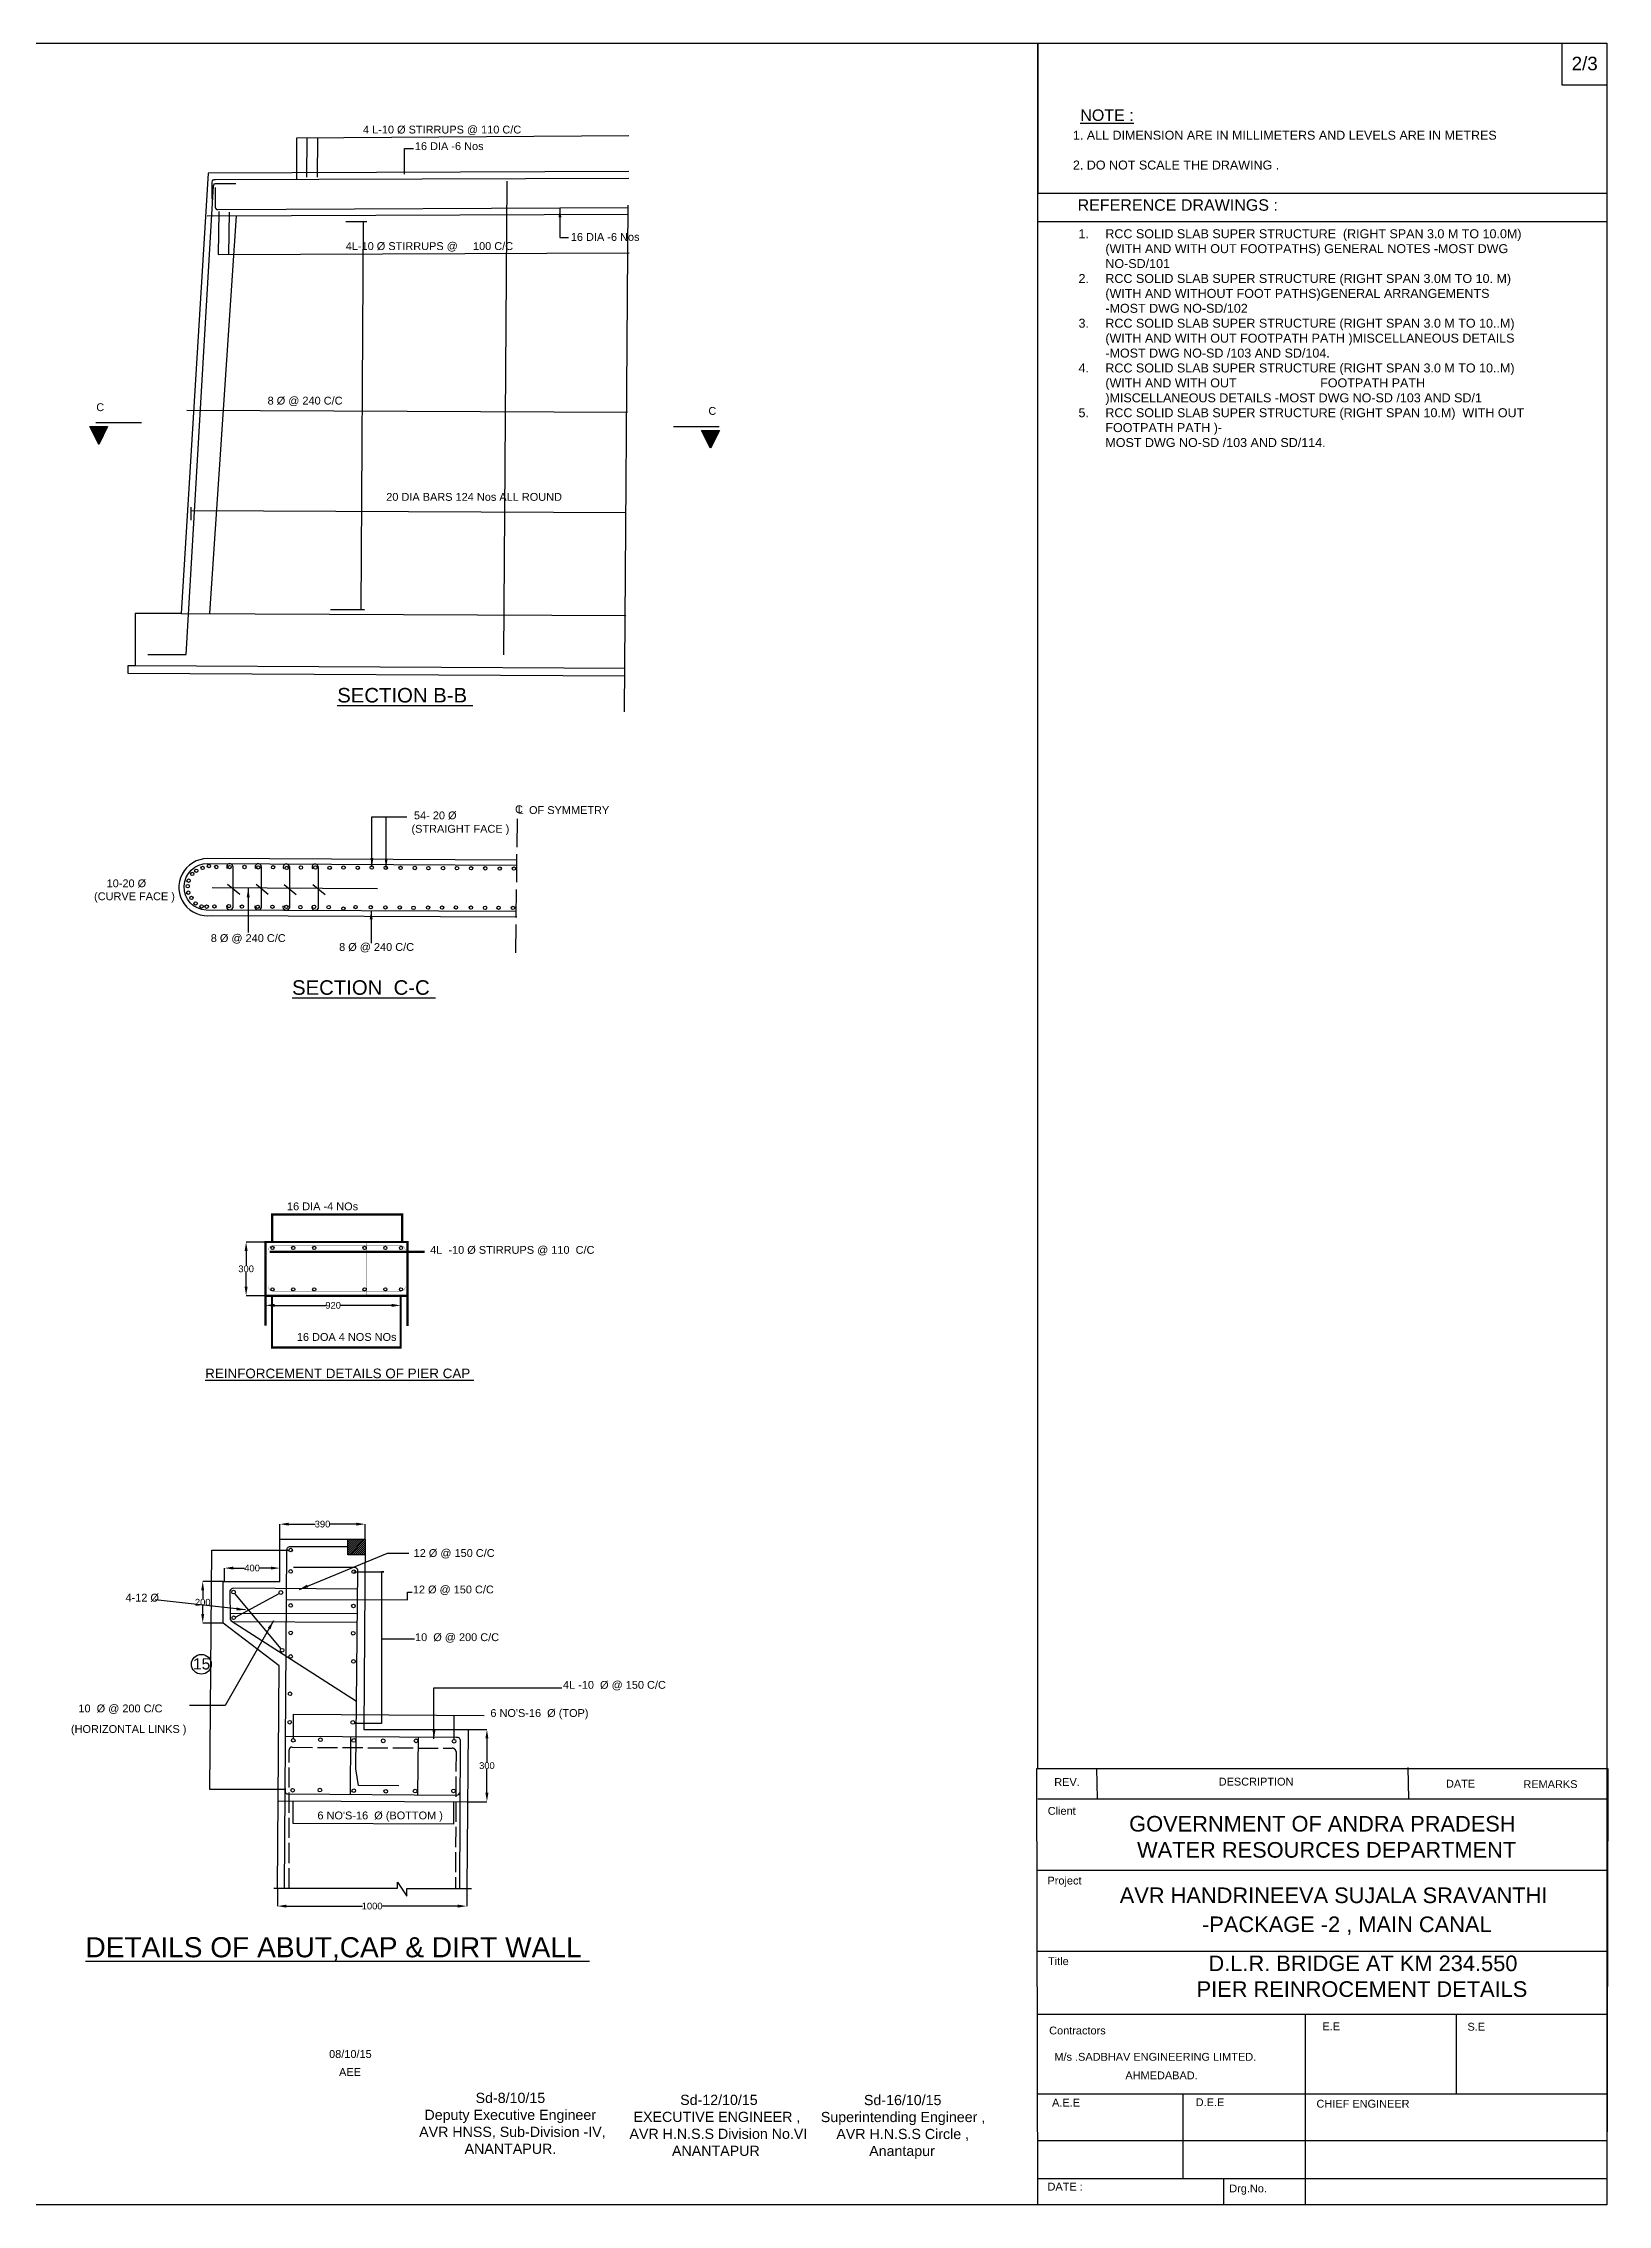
# Model space of a CAD drawing. Header units: inches. Extents: x -70558 to 56344, y -102843 to -6214.
# Drawn here: x -13577 to 56344, y -102843 to -6214 of the extents above; entities that cross this region are included whole.
import ezdxf

# ---------------------------------------------------------------- set-up
doc = ezdxf.new("R2010")
doc.units = ezdxf.units.IN
doc.header["$LTSCALE"] = 15
doc.header["$MEASUREMENT"] = 0
doc.linetypes.add('ACAD_ISO02W100', pattern=[15, 12, -3])
for name, color, linetype in [('DIMENSION', 7, 'Continuous'), ('DRAWING', 7, 'Continuous'), ('TEXT', 7, 'Continuous')]:
    doc.layers.add(name, color=color, linetype=linetype)
doc.styles.get("Standard").update_dxf_attribs({"font": 'arial.ttf', "height": 300})
doc.dimstyles.get("Standard").update_dxf_attribs({"dimtxt": 250, "dimasz": 400, "dimexe": 0.18, "dimexo": 0.0625, "dimgap": 0.09, "dimtad": 0, "dimtih": 1, "dimtoh": 1, "dimdec": 0, "dimzin": 0, "dimdsep": 46, "dimtxsty": 'Standard', "dimcen": 0.09, "dimadec": 0, "dimazin": 0, "dimtfac": 1, "dimtdec": 0, "dimtofl": 0, "dimtmove": 0, "dimatfit": 3, "dimfxl": 0, "dimtolj": 1, "dimtzin": 0, "dimarcsym": 0})

# ---------------------------------------------------------------- blocks, each defined once
blk = doc.blocks.new('*D13')
at = {"layer": 'Defpoints', "color": 0, "transparency": 16777216}
for p in [(-4511, -59804), (-3641, -59804), (-3641, -62206)]:
    blk.add_point(p, dxfattribs=at)
at = {"layer": 'DIMENSION', "color": 0, "lineweight": -2, "transparency": 16777216}
for p, q in [((-3641, -59804), (-4512, -59804)), ((-4511, -60204), (-4511, -60851)), ((-4511, -61806), (-4511, -61158)), ((-3641, -62206), (-4512, -62206))]:
    blk.add_line(p, q, dxfattribs=at)
at = {"layer": 'DIMENSION', "color": 0, "transparency": 16777216}
for points in [[(-4578, -60204), (-4445, -60204), (-4511, -59804)], [(-4578, -61806), (-4445, -61806), (-4511, -62206)]]:
    blk.add_solid(points, dxfattribs=at)
at = {"layer": 'DIMENSION', "color": 0, "transparency": 16777216, "insert": (-4511, -61005), "char_height": 300, "attachment_point": 5}
blk.add_mtext('\\A1;300', dxfattribs=at)
blk = doc.blocks.new('*D14')
at = {"layer": 'Defpoints', "color": 0, "transparency": 16777216}
for p in [(-3641, -62636), (2396, -62636), (2396, -62636)]:
    blk.add_point(p, dxfattribs=at)
at = {"layer": 'DIMENSION', "color": 0, "lineweight": -2, "transparency": 16777216}
for p, q in [((-3641, -62636), (-3641, -62636)), ((-3241, -62636), (-953, -62636)), ((1996, -62636), (-291, -62636)), ((2396, -62636), (2396, -62636))]:
    blk.add_line(p, q, dxfattribs=at)
at = {"layer": 'DIMENSION', "color": 0, "transparency": 16777216}
for points in [[(-3241, -62569), (-3241, -62703), (-3641, -62636)], [(1996, -62569), (1996, -62703), (2396, -62636)]]:
    blk.add_solid(points, dxfattribs=at)
at = {"layer": 'DIMENSION', "color": 0, "transparency": 16777216, "insert": (-622, -62636), "char_height": 300, "attachment_point": 5}
blk.add_mtext('\\A1;920', dxfattribs=at)
blk = doc.blocks.new('*D15')
at = {"layer": 'Defpoints', "color": 0, "transparency": 16777216}
for p in [(813, -72416), (-3005, -73091), (813, -73091)]:
    blk.add_point(p, dxfattribs=at)
at = {"layer": 'DIMENSION', "color": 0, "lineweight": -2, "transparency": 16777216}
for p, q in [((-3005, -73091), (-3005, -72416)), ((-2605, -72416), (-1427, -72416)), ((413, -72416), (-765, -72416)), ((813, -73091), (813, -72416))]:
    blk.add_line(p, q, dxfattribs=at)
at = {"layer": 'DIMENSION', "color": 0, "transparency": 16777216}
for points in [[(-2605, -72350), (-2605, -72483), (-3005, -72416)], [(413, -72350), (413, -72483), (813, -72416)]]:
    blk.add_solid(points, dxfattribs=at)
at = {"layer": 'DIMENSION', "color": 0, "transparency": 16777216, "insert": (-1096, -72416), "char_height": 300, "attachment_point": 5}
blk.add_mtext('\\A1;390', dxfattribs=at)
blk = doc.blocks.new('*D16')
at = {"layer": 'Defpoints', "color": 0, "transparency": 16777216}
for p in [(-3005, -74381), (-5482, -74978), (-3005, -74978)]:
    blk.add_point(p, dxfattribs=at)
at = {"layer": 'DIMENSION', "color": 0, "lineweight": -2, "transparency": 16777216}
for p, q in [((-5482, -74977), (-5482, -74381)), ((-5082, -74381), (-4580, -74381)), ((-3405, -74381), (-3906, -74381)), ((-3005, -74977), (-3005, -74381))]:
    blk.add_line(p, q, dxfattribs=at)
at = {"layer": 'DIMENSION', "color": 0, "transparency": 16777216}
for points in [[(-5082, -74314), (-5082, -74447), (-5482, -74381)], [(-3405, -74314), (-3405, -74447), (-3005, -74381)]]:
    blk.add_solid(points, dxfattribs=at)
at = {"layer": 'DIMENSION', "color": 0, "transparency": 16777216, "insert": (-4243, -74381), "char_height": 300, "attachment_point": 5}
blk.add_mtext('\\A1;400', dxfattribs=at)
blk = doc.blocks.new('*D17')
at = {"layer": 'Defpoints', "color": 0, "transparency": 16777216}
for p in [(-5536, -74978), (-6450, -76838), (-5536, -76838)]:
    blk.add_point(p, dxfattribs=at)
at = {"layer": 'DIMENSION', "color": 0, "lineweight": -2, "transparency": 16777216}
for p, q in [((-5536, -74978), (-6451, -74978)), ((-6450, -75378), (-6450, -75754)), ((-6450, -76438), (-6450, -76061)), ((-5536, -76838), (-6451, -76838))]:
    blk.add_line(p, q, dxfattribs=at)
at = {"layer": 'DIMENSION', "color": 0, "transparency": 16777216}
for points in [[(-6517, -75378), (-6384, -75378), (-6450, -74978)], [(-6517, -76438), (-6384, -76438), (-6450, -76838)]]:
    blk.add_solid(points, dxfattribs=at)
at = {"layer": 'DIMENSION', "color": 0, "transparency": 16777216, "insert": (-6450, -75908), "char_height": 300, "attachment_point": 5}
blk.add_mtext('\\A1;200', dxfattribs=at)
blk = doc.blocks.new('*D18')
at = {"layer": 'Defpoints', "color": 0, "transparency": 16777216}
for p in [(5408, -81598), (5381, -84826), (6252, -84826)]:
    blk.add_point(p, dxfattribs=at)
at = {"layer": 'DIMENSION', "color": 0, "lineweight": -2, "transparency": 16777216}
for p, q in [((5408, -81598), (6252, -81598)), ((6252, -81998), (6252, -83059)), ((6252, -84426), (6252, -83365)), ((5381, -84826), (6252, -84826))]:
    blk.add_line(p, q, dxfattribs=at)
at = {"layer": 'DIMENSION', "color": 0, "transparency": 16777216}
for points in [[(6185, -81998), (6319, -81998), (6252, -81598)], [(6185, -84426), (6319, -84426), (6252, -84826)]]:
    blk.add_solid(points, dxfattribs=at)
at = {"layer": 'DIMENSION', "color": 0, "transparency": 16777216, "insert": (6252, -83212), "char_height": 300, "attachment_point": 5}
blk.add_mtext('\\A1;300', dxfattribs=at)
blk = doc.blocks.new('*D19')
at = {"layer": 'Defpoints', "color": 0, "transparency": 16777216}
for p in [(-3108, -88709), (5349, -88709), (-3108, -89492)]:
    blk.add_point(p, dxfattribs=at)
at = {"layer": 'DIMENSION', "color": 0, "lineweight": -2, "transparency": 16777216}
for p, q in [((-3108, -88709), (-3108, -89493)), ((5349, -88709), (5349, -89493)), ((-2708, -89492), (687, -89492)), ((4949, -89492), (1554, -89492))]:
    blk.add_line(p, q, dxfattribs=at)
at = {"layer": 'DIMENSION', "color": 0, "transparency": 16777216}
for points in [[(-2708, -89426), (-2708, -89559), (-3108, -89492)], [(4949, -89426), (4949, -89559), (5349, -89492)]]:
    blk.add_solid(points, dxfattribs=at)
at = {"layer": 'DIMENSION', "color": 0, "transparency": 16777216, "insert": (1121, -89492), "char_height": 300, "attachment_point": 5}
blk.add_mtext('\\A1;1000', dxfattribs=at)

msp = doc.modelspace()

# ---------------------------------------------------------------- hatches: boundary and pattern name
at = {"layer": 'DIMENSION'}
h = msp.add_hatch(color=0, dxfattribs=at)
h.dxf.hatch_style = 1
h.paths.add_polyline_path([(-10701.4, -23350), (-11498.7, -23350), (-11092.5, -24154.2)])
h = msp.add_hatch(color=0, dxfattribs=at)
h.dxf.hatch_style = 1
h.paths.add_polyline_path([(16641.3, -23519), (15844.1, -23519), (16250.2, -24323.3)])
at = {"layer": 'DRAWING'}
h = msp.add_hatch(dxfattribs=at)
h.set_pattern_fill('ANSI31', color=0, scale=500, style=0)
h.paths.add_polyline_path([(36.2, -73090.6), (813.1, -73090.6), (808.2, -73789.6), (36.2, -73789.6)])

# ---------------------------------------------------------------- linework, layer by layer
at = {"layer": 'DIMENSION', "color": 0}
for points in [[(56305.6, -102842.7), (-70557.6, -102842.7), (-70557.6, -6213.9), (56305.6, -6213.9)], [(56305.6, -8081.2), (54311.5, -8081.2), (54311.5, -6213.9), (56305.6, -6213.9)]]:
    msp.add_lwpolyline(points, close=True, dxfattribs=at)
for points in [[(30874.8, -83333.3), (30874.8, -6213.9)], [(30874.8, -6213.9), (30874.8, -12913.4), (56305.6, -12913.4)], [(30874.8, -14176.7), (56305.6, -14176.7)], [(-11224.1, -23171.9), (-9184, -23171.9)], [(-11498.7, -23350), (-10701.4, -23350)], [(-10701.4, -23350), (-11092.5, -24154.2), (-11498.7, -23350)], [(14594.1, -23340.9), (16634.2, -23340.9)], [(15844.1, -23519), (16641.3, -23519)], [(16641.3, -23519), (16250.2, -24323.3), (15844.1, -23519)], [(-5102.6, -43008.8), (-5102.6, -44868)], [(-3833.4, -43016.1), (-3833.4, -44875.3)], [(-2578.2, -43023.4), (-2578.2, -44882.5)], [(-1288.8, -43030.8), (-1288.8, -44889.9)], [(-5335.7, -43803.6), (-4793.7, -44251.7)], [(-4066.5, -43810.9), (-3524.5, -44259)], [(-2811.4, -43818.1), (-2269.3, -44266.2)], [(-1522, -43825.6), (-979.9, -44273.7)], [(308.4, -74545.7), (1647.9, -74545.7)], [(1647.9, -74545.7), (1547.2, -74545.7), (1547.2, -81330.3), (313.3, -81330.3)], [(1524.9, -77537.2), (3012.9, -77537.2)], [(42820.9, -94317), (42820.9, -102842.7)], [(49582.6, -97876.8), (49582.6, -94317)], [(37350.8, -97876.8), (37350.8, -101662.3)], [(39183.7, -102842.7), (39183.7, -101662.3)]]:
    msp.add_lwpolyline(points, dxfattribs=at)
for centre, radius in [((-6916.9, -43346.8), 75.7), ((-6739.6, -43208.1), 75.7), ((-6455.6, -43079.1), 75.7), ((-6174.8, -42999.8), 75.7), ((-5847.5, -43039), 75.7), ((-5248.2, -43044.7), 75.7), ((-4582.7, -43039), 75.7), ((-3969, -43056.2), 75.7), ((-3306.2, -43050.3), 75.7), ((-2692.4, -43078.9), 75.7), ((-2061.4, -43061.7), 75.7), ((-1413.2, -43061.7), 75.7), ((-776.4, -43073.2), 75.7), ((-158.6, -43067.1), 75.7), ((478.1, -43072.9), 75.7), ((1103.4, -43061.4), 75.7), ((1728.6, -43072.9), 75.7), ((2394.1, -43078.6), 75.7), ((3030.8, -43084.3), 75.7), ((3636.3, -43090.8), 75.7), ((4289.1, -43090.8), 75.7), ((4913.3, -43090.8), 75.7), ((5544.6, -43094.4), 75.7), ((6178.6, -43098.1), 75.7), ((6824.3, -43108.9), 75.7), ((7459.2, -43108.9), 75.7), ((-7117, -43896.9), 75.7), ((-7094.3, -44187.8), 75.7), ((-7080.6, -43651.4), 75.7), ((-6953.3, -44419.6), 75.7), ((-6766.8, -44669.6), 75.7), ((-6503, -44801.4), 75.7), ((-6274.7, -44812.2), 75.7), ((-5929, -44803.1), 75.7), ((-5278.6, -44784.9), 75.7), ((-4696.4, -44807.7), 75.7), ((-3994.1, -44816.8), 75.7), ((-3334.5, -44816.8), 75.7), ((-2712.7, -44825.9), 75.7), ((-2085, -44835), 75.7), ((-1471, -44821.4), 75.7), ((-820.6, -44835), 75.7), ((-163.2, -44897.5), 75.7), ((382.8, -44830.3), 75.7), ((1060.5, -44839.4), 75.7), ((1715.5, -44848.5), 75.7), ((2355.5, -44844.1), 75.7), ((2970.2, -44864), 75.7), ((3620.5, -44851.9), 75.7), ((4246.6, -44855.9), 75.7), ((4864.6, -44843.8), 75.7), ((5534.1, -44856), 75.7), ((6168.2, -44864.1), 75.7), ((6774.1, -44860.1), 75.7), ((7416.4, -44868.2), 75.7), ((-6510.4, -78680.5), 443.3)]:
    msp.add_circle(centre, radius, dxfattribs=at)
for centre, radius, start, end in [((-5239.9, -43025.6), 138.3, 6.949517, 212.490659), ((-3970.7, -43032.9), 138.3, 6.949517, 212.490659), ((-2715.5, -43040.1), 138.3, 6.949517, 212.490659), ((-1426.1, -43047.5), 138.3, 6.949517, 212.490659), ((-5239.4, -44796.8), 154.2, 168.674238, 332.524389), ((-3970.2, -44804.1), 154.2, 168.674238, 332.524389), ((-2715, -44811.4), 154.2, 168.674238, 332.524389), ((-1425.6, -44818.8), 154.2, 168.674238, 332.524389)]:
    msp.add_arc(centre, radius, start, end, dxfattribs=at)
at = {"layer": 'DRAWING', "color": 0}
for points in [[(12586.6, -10352.6), (-2256.3, -10458.7), (-2256.3, -12298.8)], [(-1790.7, -12205.5), (-1784.1, -10455.3)], [(-1315.6, -12195.6), (-1302.8, -10451.9)], [(2561.1, -12066.3), (2561.1, -10913.8), (2977, -10913.8)], [(12596.4, -11943.4), (-6208.3, -12017.7), (-7413.7, -31700.6), (-9472.3, -31700.6), (-9472.3, -34042.2), (-9795.5, -34042.2), (-9795.5, -34374), (12410.7, -34493.6)], [(7144.7, -12378.2), (6992.1, -33559.5)], [(12546.5, -13457.8), (12389.2, -36097.8)], [(-6256.4, -13930.8), (12578.2, -13860.2)], [(-4957.7, -13925.9), (-6145.7, -31706.7)], [(-5732.2, -13738.1), (-5760.7, -15657.6), (12612.1, -15581.2)], [(-5269.8, -13759.1), (-5291.1, -15655.7)], [(-55.3, -14189), (889.6, -14189)], [(720, -14189), (611.2, -31523.8)], [(-7153.2, -22612.8), (12538.7, -22704)], [(-6984.9, -26955), (-6984.9, -27529.1)], [(-6984.9, -27107.8), (12477.4, -27197.8)], [(-7413.7, -31700.6), (12462.2, -31795.7)], [(-740.2, -31523.8), (784.8, -31523.8)], [(12430.2, -34170.3), (-9472.3, -34042.2)], [(-6033.5, -43958.1), (1363.3, -44000.7)], [(-3107.6, -88689.5), (-3026.9, -78750.8), (-5536.3, -76837.9), (-5536.3, -74977.6), (-3004.6, -74977.6), (-3004.6, -73090.6), (813.1, -73090.6), (753.7, -81597.8), (5407.5, -81597.8), (5348.8, -88709.1)], [(-2768.3, -84274.8), (-6127.1, -84274.8), (-6037.1, -73584.6), (-2600.5, -73572.8)], [(-2948.7, -77982.9), (-5017.7, -75514.5)], [(-4989.8, -76577.5), (-3028.4, -75511.2)], [(-2703.9, -75789.7), (2708.2, -75797.3), (2708.2, -75457), (2905.4, -75457)], [(462.9, -76428.8), (-5227.5, -76404)], [(-5110.7, -76775.8), (459.5, -76799)], [(-2395.5, -82000.2), (-2395.5, -80917.6), (6121.8, -80964)], [(4783.1, -82036.2), (4788.9, -80956.7)], [(159, -81929.6), (139.5, -84492.4)], [(3158.9, -84515.3), (3186.5, -81944.4)], [(-3075.9, -84789.6), (5380.8, -84826.3)], [(-2418.8, -84792.4), (-2418.8, -85783.8), (4765.5, -85810.2), (4769.8, -84823.6)], [(-3272.7, -88689.5), (2260.5, -88689.5), (2260.5, -88415.1), (2672.6, -89049.7), (2672.6, -88709.1), (5568.9, -88709.1)]]:
    msp.add_lwpolyline(points, dxfattribs=at)
for points in [[(-8898.4, -33536.4), (-7182.8, -33536.4), (-5971.5, -12587.6, -0.4521467), (-5838.8, -12483.8), (-4969.5, -12483.8)], [(-6032.6, -13180.1), (-6032.6, -12419.6, -0.490713), (-5877.7, -12299.7), (12590.6, -12238.9)], [(-5888.6, -12667.9), (-5888.6, -13547.7, 0.4780633), (-5768.3, -13644.7), (12568.8, -13560.2)], [(7608.4, -42731), (-6229.5, -42665.3, 1.0829733), (-6038.8, -45207.2), (7582.8, -45274.1)], [(7577.2, -45023.1), (-6290.2, -44969.9, -0.9831029), (-6225.7, -42886.5), (7610.6, -42952.2)], [(-2801.7, -88689.5), (-2687.1, -73569.6, -0.4584045), (-2501.8, -73412.4), (36.2, -73412.4)], [(2307.5, -84107.8), (506.2, -84095.5), (399.6, -83361.9), (480.6, -74499.4, 0.489439), (299.9, -74356.4), (-2395.2, -74350.7)], [(473.1, -75318.1), (-5060.7, -75281.9, 0.3201473), (-5233.4, -75403.4), (-5226.1, -76648.7, 0.2767601), (-5173.3, -76735.5), (427.2, -80335.9)], [(5035.9, -88709.1), (5072.1, -82105.4, 0.4572534), (4897.6, -81952.8), (-2750.4, -81915.4)], [(-2767.9, -84232), (-2769.1, -84388.3, 0.3099903), (-2643.8, -84477.1), (4877, -84528.4, 0.3892829), (5059.7, -84363.3, 0.0467666)]]:
    msp.add_lwpolyline(points, format="xyb", dxfattribs=at)
at = {"layer": 'DRAWING', "color": 0, "linetype": 'ACAD_ISO02W100', "ltscale": 7}
msp.add_lwpolyline([(7598.8, -40888.4), (7528.3, -46995.3)], dxfattribs=at)
at = {"layer": 'DRAWING', "color": 0, "const_width": 100}
for points in [[(-3351, -59803.5), (2458.9, -59803.5), (2458.9, -58570.3), (-3351, -58570.3)], [(-3640.9, -59803.5), (2699.1, -59803.5), (2699.1, -62205.8), (-3640.9, -62205.8)], [(-3355.7, -62205.8), (2396, -62205.8), (2396, -64514.3), (-3355.7, -64514.3)]]:
    msp.add_lwpolyline(points, close=True, dxfattribs=at)
at = {"layer": 'DRAWING', "color": 0}
for points, const_width in [([(886.7, -59803.5), (886.7, -62206.1)], 10), ([(-3457.9, -60243.5), (3475.8, -60243.5)], 100), ([(-1553, -59940.9), (-1553, -62184.7)], 10), ([(-3640.9, -62205.8), (-3640.9, -63539.8)], 100), ([(2699.1, -62205.8), (2699.1, -63559.5)], 100)]:
    msp.add_lwpolyline(points, dxfattribs=dict(at, const_width=const_width))
at = {"layer": 'DRAWING', "color": 0, "const_width": 10}
msp.add_lwpolyline([(-3263.9, -59940.9), (2351.4, -59940.9, -0.4142136), (2605.8, -60195.3), (2605.8, -61765.1, -0.4142136), (2351.4, -62019.5), (-3263.9, -62019.5, -0.4142136), (-3518.3, -61765.1), (-3518.3, -60195.3, -0.4142136)], format="xyb", close=True, dxfattribs=at)
at = {"layer": 'DRAWING', "color": 0}
msp.add_lwpolyline([(36.2, -73090.6), (813.1, -73090.6), (808.2, -73789.6), (36.2, -73789.6)], close=True, dxfattribs=at)
at = {"layer": 'DRAWING', "color": 0, "linetype": 'ACAD_ISO02W100', "ltscale": 5}
msp.add_lwpolyline([(-2591.5, -88689.5), (-2591.5, -82507.6, -0.4618144), (-2451, -82387.9), (4702.9, -82433.6, -0.3666864), (4871.5, -82578.3), (4842.6, -88709.1)], format="xyb", dxfattribs=at)
at = {"layer": 'DRAWING', "color": 0}
for centre, radius in [((-3330.1, -60066.6), 71.7), ((-2404.8, -60066.6), 71.7), ((-1467.7, -60066.6), 71.7), ((782.6, -60066.6), 71.7), ((1713.9, -60066.6), 71.7), ((2409.1, -60066.6), 71.7), ((-3330.1, -61919.9), 71.7), ((-2404.8, -61919.9), 71.7), ((-1467.7, -61919.9), 71.7), ((782.6, -61919.9), 71.7), ((1713.9, -61919.9), 71.7), ((2409.1, -61919.9), 71.7), ((-2518.5, -73572.5), 82), ((-5070.4, -75451.7), 82), ((-2518.5, -74528.5), 82), ((299.4, -74543.2), 82), ((-2956.3, -75472), 82), ((-2518.5, -76050.5), 82), ((285.6, -76075.5), 82), ((-5068, -76602.2), 82), ((-2518.5, -77277.5), 82), ((275.3, -77291.9), 82), ((-2902.6, -78050.7), 82), ((-2518.5, -78333), 82), ((286.8, -78554.8), 82), ((-2547.9, -80001.8), 82), ((-2562.9, -81270.1), 82), ((-2406.4, -82081.4), 82), ((-1186.7, -82053.9), 82), ((257.5, -81279), 82), ((302.2, -82084.8), 82), ((1618.4, -82103.1), 82), ((3081.6, -82103.1), 82), ((4783.1, -82118.2), 82), ((-2431.3, -84314.1), 82), ((-1210.3, -84305.1), 82), ((302.3, -84332), 82), ((1727.9, -84360.1), 82), ((3043.3, -84349.9), 82), ((4756.3, -84344), 82)]:
    msp.add_circle(centre, radius, dxfattribs=at)
at = {"layer": 'TEXT', "color": 0}
msp.add_lwpolyline([(56305.6, -102842.7), (30874.8, -102842.7), (30831.5, -83333.3), (56343.5, -83335)], close=True, dxfattribs=at)
for points in [[(30874.8, -83337.9), (56305.6, -83337.9)], [(33498.7, -83318.9), (33525.3, -84697.2)], [(47406.4, -83295.5), (47432.7, -84697.2)], [(30874.8, -84697.2), (56305.6, -84697.2)], [(30874.8, -87884.4), (56305.6, -87884.4)], [(30874.8, -91501.2), (56305.6, -91501.2)], [(30874.8, -94317), (56305.6, -94317)], [(30874.8, -97876.8), (56305.6, -97876.8)], [(30874.8, -99964.3), (56305.6, -99964.3)], [(30874.8, -101662.3), (56305.6, -101662.3)]]:
    msp.add_lwpolyline(points, dxfattribs=at)

# ---------------------------------------------------------------- texts
for s, height, p in [('2/3', 600, (54730, -7419.7)), ('%%UNOTE :', 512.68, (32769.7, -9684.7)), ('4 L-10 Ø STIRRUPS @ 110 C/C', 350, (713.5, -10249.1)), ('16 DIA -6 Nos ', 350, (3030.9, -10990.2)), ('REFERENCE DRAWINGS :', 512.676, (32649.5, -13702.6)), ('4L-10 Ø STIRRUPS @     100 C/C', 350, (-56.6, -15457.5)), ('16 DIA -6 Nos ', 350, (10000.8, -15048.6)), ('8 Ø @ 240 C/C', 350, (-3550.4, -22366.4)), ('C ', 350, (-11206.9, -22659.2)), ('C', 350, (16149.9, -22825.9)), ('20 DIA BARS 124 Nos ALL ROUND ', 350, (1752.5, -26669.2)), ('%%USECTION B-B ', 650, (-437.2, -35685)), ('54- 20 Ø ', 350, (2991.2, -40907.4)), ('C', 350, (7508.2, -40632.5)), ('L', 350, (7630.4, -40658.4)), ('OF SYMMETRY ', 350, (8133.3, -40669.6)), ('(STRAIGHT FACE )', 350, (2879.2, -41507.8)), ('(CURVE FACE )', 350, (-11305.6, -44523.2)), ('10-20 Ø ', 350, (-10745, -43944.9)), ('8 Ø @ 240 C/C', 350, (-6090.3, -46393)), ('8 Ø @ 240 C/C', 350, (-353.9, -46789.3)), ('%%USECTION  C-C ', 650, (-2458.7, -48752.2)), ('16 DIA -4 NOs ', 350, (-2683.6, -58385)), ('4L  -10 Ø STIRRUPS @ 110  C/C', 350, (3714.3, -60331.3)), ('16 DOA 4 NOS NOs ', 350, (-2243.6, -64223.5)), ('%%UREINFORCEMENT DETAILS OF PIER CAP ', 428.735, (-6340.1, -65890.3)), ('12 Ø @ 150 C/C', 350, (2976.3, -73882.4)), ('12 Ø @ 150 C/C', 350, (2938.8, -75511.8)), ('4-12 Ø ', 350, (-9901.2, -75877.2)), ('10  Ø @ 200 C/C', 350, (3038.5, -77645)), ('15', 500, (-6888.1, -78912.5)), ('4L -10  Ø @ 150 C/C', 350, (9649.7, -79775.7)), ('10  Ø @ 200 C/C', 350, (-12005.7, -80829.1)), ("6 NO'S-16  Ø (TOP) ", 350, (6405.9, -81034.9)), ('(HORIZONTAL LINKS ) ', 350, (-12338.6, -81749.3)), ('REV.', 350, (31606.6, -84120.4)), ('DESCRIPTION ', 350, (38956.2, -84102.5)), ('DATE ', 350, (49113, -84194.6)), ('REMARKS ', 350, (52572.5, -84213.7)), ("6 NO'S-16  Ø (BOTTOM ) ", 350, (-1323.5, -85613.7)), ('Client ', 350, (31315.3, -85409.2)), ('GOVERNMENT OF ANDRA PRADESH ', 697.558, (34954.4, -86158.6)), ('WATER RESOURCES DEPARTMENT ', 697.558, (35307.8, -87326)), ('Project ', 350, (31302.4, -88525.3)), ('AVR HANDRINEEVA SUJALA SRAVANTHI ', 697.558, (34533.3, -89355.5)), ('-PACKAGE -2 , MAIN CANAL', 697.558, (38212.7, -90653.5)), ('%%UDETAILS OF ABUT,CAP & DIRT WALL ', 898.369, (-11690.8, -91779.9)), ('Title ', 350, (31328.3, -92127.8)), ('D.L.R. BRIDGE AT KM 234.550', 697.558, (38497.9, -92397.7)), ('PIER REINROCEMENT DETAILS ', 697.558, (37967.5, -93549.3)), ('E.E ', 350, (43588.2, -95041.5)), ('Contractors ', 350, (31379.1, -95227.6)), ('S.E ', 350, (50073.7, -95057.8)), ('08/10/15', 350, (-801.7, -96278.4)), ('M/s .SADBHAV ENGINEERING LIMTED.', 350, (31612, -96404.2)), ('AEE', 350, (-357.3, -97083.7)), ('AHMEDABAD.', 350, (34785.4, -97233.4)), ('A.E.E ', 350, (31508.7, -98450.5)), ('D.E.E ', 350, (37926.7, -98434.7)), ('CHIEF ENGINEER ', 350, (43326.8, -98501.9)), ('DATE :', 350, (31306, -102206.8)), ('Drg.No.', 350, (39426.9, -102287.4))]:
    msp.add_text(s, height=height, dxfattribs=at).set_placement(p)
at = {"layer": 'TEXT', "color": 0, "char_height": 400, "attachment_point": 1}
for s, width, heights, insert in [('1. ALL DIMENSION ARE IN MILLIMETERS AND LEVELS ARE IN METRES \\P\\P2. DO NOT SCALE THE DRAWING .', 21051.907, [1935.4], (32440, -10125.8)), ('\\P\\pi-1200,l1600,t1600;1.^IRCC SOLID SLAB SUPER STRUCTURE  (RIGHT SPAN 3.0 M TO 10.0M) (WITH AND WITH OUT FOOTPATHS) GENERAL NOTES -MOST DWG NO-SD/101\\P2.^IRCC SOLID SLAB SUPER STRUCTURE (RIGHT SPAN 3.0M TO 10. M) (WITH AND WITHOUT FOOT PATHS)GENERAL ARRANGEMENTS -MOST DWG NO-SD/102\\P3.^IRCC SOLID SLAB SUPER STRUCTURE (RIGHT SPAN 3.0 M TO 10..M)  (WITH AND WITH OUT FOOTPATH PATH )MISCELLANEOUS DETAILS -MOST DWG NO-SD /103 AND SD/104.\\P4.^IRCC SOLID SLAB SUPER STRUCTURE (RIGHT SPAN 3.0 M TO 10..M)  \\P\\pi0,t8000,9600,11200;(WITH AND WITH OUT ^I^I^IFOOTPATH PATH \\P\\pt1600;)MISCELLANEOUS DETAILS -MOST DWG NO-SD /103 AND SD/1\\P\\pi-1200;5.^IRCC SOLID SLAB SUPER STRUCTURE (RIGHT SPAN 10.M)  WITH OUT FOOTPATH PATH )-\\P\\pi0,l0,tz;^IMOST DWG NO-SD /103 AND SD/114.', 20286.84, [16012.5], (32291.1, -13863.1))]:
    msp.add_mtext_dynamic_manual_height_columns(s, width=width, gutter_width=1250, heights=heights, dxfattribs=dict(at, insert=insert))
at = {"layer": 'TEXT', "color": 0, "char_height": 455, "attachment_point": 1}
for s, insert, width in [('\\pi3118.8;Sd-8/10/15 \\P\\pi833.21;Deputy Executive Engineer \\P\\pi418.56; AVR HNSS, Sub-Division -IV, \\P\\pi2625.9;ANANTAPUR.', (2627.3, -97837), 9293.418), ('^I       Sd-12/10/15 \\P\\pi973.81;EXECUTIVE ENGINEER ,\\P\\pi613.16; AVR H.N.S.S Division No.VI \\P\\pi2690.6;ANANTAPUR  ', (11832.3, -97926.5), 9293.418), ('\\pi2098.7;Sd-16/10/15\\P\\pi170.71;Superintending Engineer ,        \\P\\pi864.84;AVR H.N.S.S Circle ,  \\P\\pi2332.4;Anantapur ', (21003.4, -97933.3), 7606.825)]:
    msp.add_mtext(s, dxfattribs=dict(at, insert=insert, width=width))

# ---------------------------------------------------------------- dimensions: what is measured, and where the dimension line sits
at = {"layer": 'DIMENSION', "color": 0}
for base, p1, p2, text, picture, middle in [((-4511.4, -59803.5), (-3640.9, -62205.8), (-3640.9, -59803.5), '300', '*D13', (-4511.4, -61004.6)), ((-6450.4, -76837.9), (-5536.3, -74977.6), (-5536.3, -76837.9), '200', '*D17', (-6450.4, -75907.7)), ((6252.1, -84826.3), (5407.5, -81597.8), (5380.8, -84826.3), '300', '*D18', (6252.1, -83212))]:
    dim = msp.add_linear_dim(base=base, p1=p1, p2=p2, angle=90, text=text, dimstyle='Standard', override={"dimzin": 2}, dxfattribs=at)
    dim.commit()
    dim.dimension.update_dxf_attribs({"geometry": picture, "text_midpoint": middle})
for base, p1, p2, text, picture, middle in [((2396, -62635.9), (-3640.9, -62635.9), (2396, -62635.9), '920', '*D14', (-622.4, -62635.9)), ((813.1, -72416.3), (-3004.6, -73090.6), (813.1, -73090.6), '390', '*D15', (-1095.7, -72416.3)), ((-3004.6, -74380.8), (-5482.3, -74977.6), (-3004.6, -74977.6), '400', '*D16', (-4243.4, -74380.8)), ((-3107.8, -89492.4), (5348.8, -88709.1), (-3107.8, -88709.1), '1000', '*D19', (1120.5, -89492.4))]:
    dim = msp.add_linear_dim(base=base, p1=p1, p2=p2, text=text, dimstyle='Standard', override={"dimzin": 2}, dxfattribs=at)
    dim.commit()
    dim.dimension.update_dxf_attribs({"geometry": picture, "text_midpoint": middle})

# ---------------------------------------------------------------- leaders
for points in [[(9515, -13602.4), (9515, -14899.2), (9892.5, -14899.2)], [(1111.4, -43030.2), (1111.4, -40798.4), (2674.7, -40798.4)], [(1746.1, -43065.5), (1746.1, -40786.6)], [(-4418.1, -43999.3), (-4418.1, -45965.6)], [(1078.8, -44980.4), (1078.8, -46444)], [(-2132, -75332.6), (1814.4, -73719.2), (2756.1, -73719.2)], [(-4538.8, -76250.3), (-8575.2, -75800.9)], [(-3283.6, -76737.6), (-5448.6, -80528.2), (-7033.7, -80528.2)], [(3886.1, -82017.7), (3886.1, -79736.4), (9593, -79736.4)]]:
    msp.add_leader(points, dimstyle='Standard', override={"dimgap": 0.09, "dimtad": 0}, dxfattribs=at)

doc.saveas('drawing.dxf')
